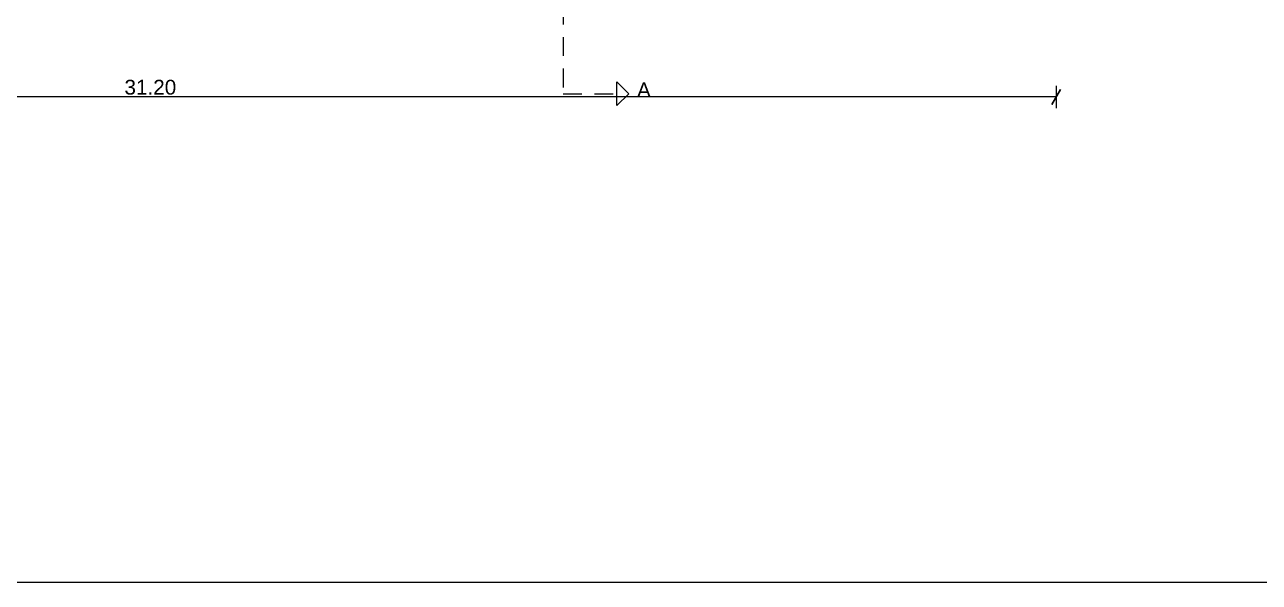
# Model space of a CAD drawing. Header units: feet. Extents: x 2791058 to 2855058, y -67651 to -26651.
# Drawn here: x 2819535 to 2840371, y -67651 to -58244 of the extents above; entities that cross this region are included whole.
import ezdxf

# ---------------------------------------------------------------- set-up
doc = ezdxf.new("R2010")
doc.units = ezdxf.units.FT
doc.header["$MEASUREMENT"] = 0
doc.linetypes.add('Long Dashed', pattern=[529.166651, 317.499995, -211.666656])
doc.layers.add('Dimensioning - General', color=7, linetype='Continuous')
doc.layers.add('Shell - Roof', color=7, linetype='Continuous')
for name, color, linetype, lineweight in [('Shell - Roof_Pen_No__20', 1, 'Continuous', 0), ('Shell - Roof_Pen_No__21', 7, 'Continuous', 0), ('Text blocks_Pen_No__20', 1, 'Continuous', 0)]:
    doc.layers.add(name, color=color, linetype=linetype, lineweight=lineweight)
doc.styles.add('GENERATED_STYLE_1', font='arial.ttf')

# ---------------------------------------------------------------- blocks, each defined once
blk = doc.blocks.new('Line_10', base_point=(2828621, -59408))
at = {"layer": 'Shell - Roof_Pen_No__20', "color": 1, "linetype": 'Continuous', "lineweight": 0}
for p, q in [((2829731, -59408), (2829531, -59208)), ((2829531, -59608), (2829531, -59208)), ((2829731, -59408), (2829531, -59608))]:
    blk.add_line(p, q, dxfattribs=at)
at = {"layer": 'Shell - Roof_Pen_No__20', "color": 1, "linetype": 'Long Dashed', "lineweight": 0}
blk.add_line((2828621, -59408), (2829531, -59408), dxfattribs=at)

msp = doc.modelspace()

# ---------------------------------------------------------------- linework, layer by layer
at = {"layer": 'Dimensioning - General', "color": 7, "linetype": 'Continuous', "lineweight": 0}
for p, q in [((2836870.645, -59587.439), (2837014.983, -59337.439)), ((2837014.983, -59337.439), (2836870.645, -59587.439)), ((2836942.814, -59274.939), (2836942.814, -59649.939)), ((2836942.814, -59462.439), (2805816.457, -59462.439)), ((2836942.814, -59462.439), (2836820.564, -59462.439))]:
    msp.add_line(p, q, dxfattribs=at)
at = {"layer": 'Shell - Roof_Pen_No__20', "color": 1, "linetype": 'Long Dashed', "lineweight": 0}
msp.add_line((2828620.973, -37816.597), (2828620.973, -59408.476), dxfattribs=at)
at = {"layer": 'Shell - Roof_Pen_No__21', "color": 7, "linetype": 'Continuous', "lineweight": 0}
msp.add_line((2791057.579, -67651.285), (2855057.579, -67651.285), dxfattribs=at)

# ---------------------------------------------------------------- block references
at = {"layer": 'Shell - Roof', "color": 1, "linetype": 'Long Dashed', "lineweight": 0}
msp.add_blockref('Line_10', (2828620.973, -59408.476), dxfattribs=at)

# ---------------------------------------------------------------- texts
at = {"layer": 'Dimensioning - General', "color": 7, "lineweight": 0, "insert": (2821219.159, -59426.347), "char_height": 250, "attachment_point": 7, "style": 'GENERATED_STYLE_1'}
msp.add_mtext('\\A1;\\pxql;31.20', dxfattribs=at)
at = {"layer": 'Text blocks_Pen_No__20', "color": 1, "linetype": 'Continuous', "lineweight": 0, "insert": (2829869.131, -59218.426), "char_height": 250, "attachment_point": 1, "style": 'GENERATED_STYLE_1'}
msp.add_mtext('\\A1;{\\pql;\\fArial|b0|i0|c0|p34;A}', dxfattribs=at)

doc.saveas('drawing.dxf')
